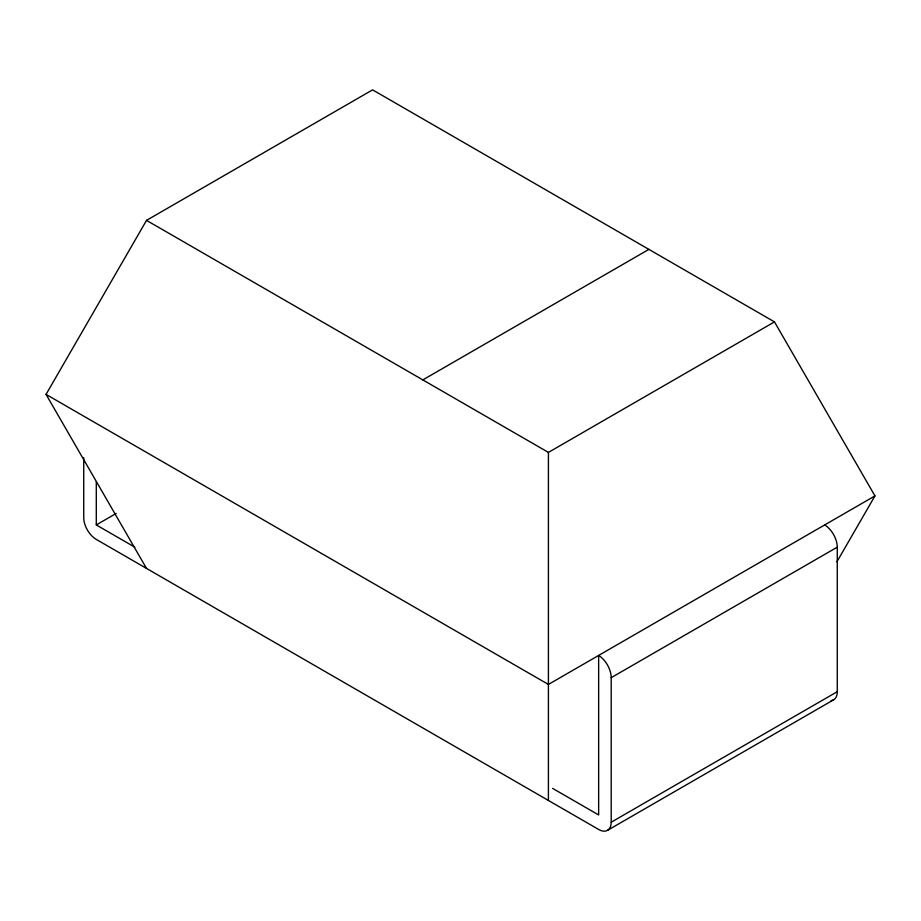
<?xml version="1.0" encoding="UTF-8"?>
<svg xmlns="http://www.w3.org/2000/svg" width="921" height="921" viewBox="0 0 921 921"><rect width="100%" height="100%" fill="white"/><g stroke="black" fill="none" stroke-linecap="round" stroke-linejoin="round"><path stroke-width="1.38" d="M146.52 568.43L46.05 394.395L146.52 220.372L372.591 89.855L774.48 321.89L874.95 495.912L836.913 561.798M96.291 481.81L96.291 524.924L116.161 513.446M422.82 379.901L648.891 249.384M146.52 220.372L548.409 452.407L774.48 321.89M874.95 495.912L548.409 684.441L46.05 394.395M83.73 457.564L83.73 517.671A17.764 10.258 60 0 0 96.291 539.418L598.65 829.464A17.764 10.258 60 0 0 611.21 822.211L611.21 677.672L837.27 547.155A18.362 10.603 60 0 0 824.709 524.912M611.21 822.211L837.27 691.694L837.27 547.155M607.526 830.339L833.597 699.822M96.291 524.924L134.834 547.178M552.646 788.399L598.65 814.958L598.65 655.43A18.362 10.603 60 0 1 611.21 677.672M548.409 452.407L548.409 800.453M837.27 691.694A17.764 10.258 60 0 1 830.995 700.628"/></g></svg>
